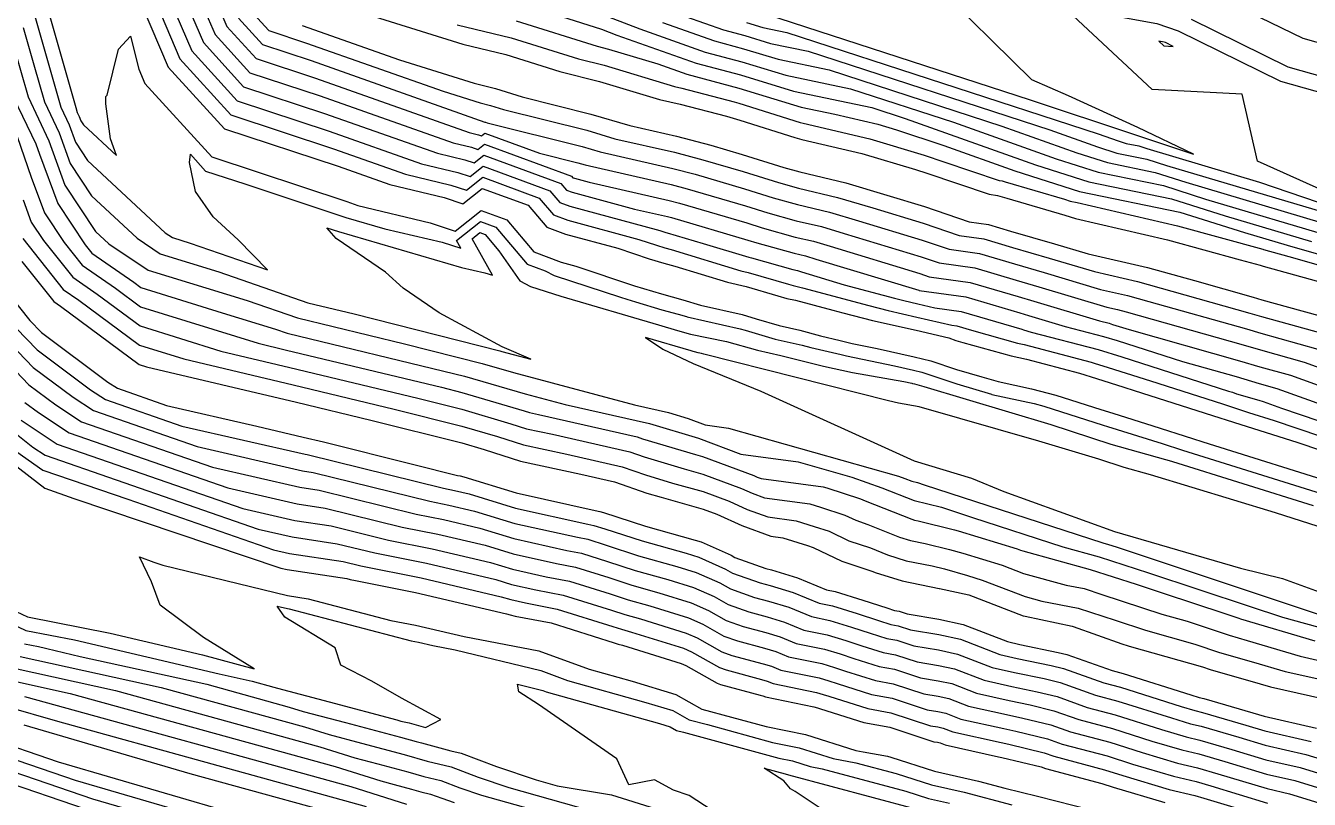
# Model space of a CAD drawing. Header units: millimetres. Extents: x 1157528 to 1158127, y 1280646 to 1281429.
# Drawn here: x 1157764.6 to 1157848.2, y 1281041.4 to 1281091.8 of the extents above; entities that cross this region are included whole.
import ezdxf

# ---------------------------------------------------------------- set-up
doc = ezdxf.new("R2010")
doc.units = ezdxf.units.MM
doc.layers.add('OCTUBRE', color=31, linetype='Continuous')

msp = doc.modelspace()

# ---------------------------------------------------------------- linework, layer by layer
at = {"layer": 'OCTUBRE', "flags": 128}
for points, elevation in [([(1157812.81, 1281092.557), (1157830.026, 1281086.957), (1157836.758, 1281084.719), (1157840.68, 1281083.41), (1157837.046, 1281085.145), (1157832.541, 1281087.207), (1157830.14, 1281088.249), (1157823.605, 1281094.709)], 370.5), ([(1157765.905, 1281093.455), (1157767.899, 1281086.452), (1157767.991, 1281086.129), (1157768.118, 1281085.861), (1157768.214, 1281085.593), (1157768.401, 1281085.312), (1157770.532, 1281083.326), (1157770.15, 1281084.412), (1157769.84, 1281086.681), (1157769.847, 1281087.176), (1157769.934, 1281087.244), (1157770.669, 1281090.249), (1157771.453, 1281091.096), (1157771.995, 1281088.955), (1157772.394, 1281088.019), (1157776.759, 1281083.229), (1157785.551, 1281080.328), (1157786.262, 1281080.077), (1157790.975, 1281078.941), (1157792.595, 1281078.406), (1157794.283, 1281079.745), (1157795.949, 1281079.133), (1157797.715, 1281077.052), (1157799.502, 1281076.374), (1157800.445, 1281076.12), (1157804.261, 1281074.839), (1157806.033, 1281074.309), (1157807.408, 1281073.928), (1157808.574, 1281073.574), (1157811.289, 1281072.959), (1157812.187, 1281072.696), (1157813.685, 1281072.248), (1157815.046, 1281071.941), (1157816.383, 1281071.586), (1157817.663, 1281071.284), (1157818.434, 1281071.089), (1157820.065, 1281070.753), (1157822.488, 1281070.211), (1157823.561, 1281069.96), (1157825.237, 1281069.395), (1157826.893, 1281068.898), (1157827.962, 1281068.6), (1157830.125, 1281068.124), (1157831.698, 1281067.713), (1157834.647, 1281066.775), (1157835.417, 1281066.533), (1157838.022, 1281065.715), (1157840.599, 1281064.892), (1157841.288, 1281064.665), (1157850.555, 1281061.773)], 380.5), ([(1157773.143, 1281093.213), (1157774.677, 1281089.612), (1157777.993, 1281085.973), (1157784.673, 1281083.769), (1157789.365, 1281082.112), (1157792.318, 1281081.4), (1157793.333, 1281081.065), (1157794.391, 1281081.904), (1157798.063, 1281080.555), (1157798.99, 1281079.463), (1157799.928, 1281079.107), (1157804.554, 1281077.861), (1157805.705, 1281077.475), (1157806.24, 1281077.315), (1157806.655, 1281077.2), (1157811.202, 1281075.82), (1157811.672, 1281075.713), (1157814.301, 1281074.943), (1157814.454, 1281074.897), (1157814.594, 1281074.866), (1157815.214, 1281074.701), (1157819.52, 1281073.547), (1157820.788, 1281073.222), (1157822.662, 1281072.803), (1157824.929, 1281072.273), (1157825.253, 1281072.229), (1157826.21, 1281071.945), (1157829.208, 1281071.107), (1157829.637, 1281071.013), (1157834.009, 1281069.868), (1157834.205, 1281069.806), (1157835.108, 1281069.522), (1157836.296, 1281069.149), (1157837.869, 1281068.646), (1157842.555, 1281067.149), (1157844.253, 1281066.589), (1157845.924, 1281066.067), (1157853.555, 1281063.473)], 379), ([(1157774.066, 1281093.365), (1157775.438, 1281090.143), (1157778.404, 1281086.888), (1157784.38, 1281084.916), (1157790.4, 1281082.79), (1157792.766, 1281082.22), (1157793.579, 1281081.951), (1157794.427, 1281082.624), (1157798.767, 1281081.03), (1157799.415, 1281080.267), (1157800.07, 1281080.018), (1157805.924, 1281078.441), (1157806.187, 1281078.353), (1157806.309, 1281078.316), (1157806.403, 1281078.29), (1157808.732, 1281077.584), (1157811.725, 1281076.704), (1157811.883, 1281076.655), (1157814.59, 1281075.896), (1157814.886, 1281075.827), (1157815.152, 1281075.746), (1157817.932, 1281074.903), (1157821.197, 1281074.027), (1157821.812, 1281073.87), (1157822.72, 1281073.667), (1157823.818, 1281073.41), (1157825.548, 1281073.173), (1157829.485, 1281072.002), (1157829.602, 1281071.968), (1157830.091, 1281071.822), (1157834.458, 1281070.692), (1157835.998, 1281070.209), (1157842.959, 1281067.98), (1157843.207, 1281067.901), (1157843.479, 1281067.811), (1157844.917, 1281067.383), (1157845.208, 1281067.302), (1157846.39, 1281066.874), (1157853.627, 1281064.42)], 378.5), ([(1157774.989, 1281093.516), (1157776.199, 1281090.674), (1157778.816, 1281087.802), (1157784.087, 1281086.063), (1157791.434, 1281083.469), (1157793.214, 1281083.04), (1157793.825, 1281082.838), (1157794.463, 1281083.343), (1157799.472, 1281081.504), (1157799.84, 1281081.07), (1157800.212, 1281080.929), (1157804.262, 1281079.838), (1157806.412, 1281079.349), (1157806.688, 1281079.277), (1157811.651, 1281077.819), (1157812.237, 1281077.635), (1157814.663, 1281076.955), (1157815.409, 1281076.781), (1157816.078, 1281076.579), (1157822.778, 1281074.544), (1157822.813, 1281074.533), (1157825.843, 1281074.117), (1157829.365, 1281073.07), (1157829.937, 1281072.901), (1157832.32, 1281072.191), (1157834.819, 1281071.544), (1157835.7, 1281071.268), (1157839.959, 1281069.905), (1157843.453, 1281068.921), (1157844.952, 1281068.474), (1157846.1, 1281068.157), (1157850.759, 1281066.468)], 378), ([(1157775.911, 1281093.668), (1157776.96, 1281091.205), (1157779.227, 1281088.717), (1157783.795, 1281087.21), (1157792.468, 1281084.147), (1157793.661, 1281083.86), (1157794.071, 1281083.724), (1157794.499, 1281084.063), (1157800.176, 1281081.978), (1157800.265, 1281081.874), (1157800.354, 1281081.84), (1157801.327, 1281081.578), (1157806.531, 1281080.394), (1157807.198, 1281080.22), (1157811.578, 1281078.933), (1157812.59, 1281078.616), (1157814.736, 1281078.014), (1157815.931, 1281077.735), (1157817.005, 1281077.411), (1157822.853, 1281075.635), (1157823.465, 1281075.428), (1157826.137, 1281075.061), (1157829.245, 1281074.137), (1157830.272, 1281073.835), (1157834.549, 1281072.56), (1157835.18, 1281072.397), (1157835.403, 1281072.327), (1157836.478, 1281071.983), (1157843.674, 1281069.957), (1157844.987, 1281069.566), (1157846.991, 1281069.011), (1157853.943, 1281066.491)], 377.5), ([(1157776.834, 1281093.819), (1157777.721, 1281091.736), (1157779.639, 1281089.632), (1157783.502, 1281088.357), (1157793.503, 1281084.826), (1157794.109, 1281084.679), (1157794.318, 1281084.611), (1157794.535, 1281084.783), (1157798.079, 1281083.481), (1157800.592, 1281082.852), (1157801.061, 1281082.711), (1157806.649, 1281081.44), (1157807.708, 1281081.162), (1157811.505, 1281080.047), (1157812.943, 1281079.596), (1157814.809, 1281079.073), (1157816.454, 1281078.69), (1157817.931, 1281078.243), (1157822.928, 1281076.726), (1157824.116, 1281076.323), (1157826.432, 1281076.005), (1157829.125, 1281075.204), (1157830.607, 1281074.769), (1157835.032, 1281073.45), (1157835.731, 1281073.288), (1157836.284, 1281073.136), (1157843.896, 1281070.992), (1157845.022, 1281070.657), (1157847.883, 1281069.865), (1157853.823, 1281067.712)], 377), ([(1157783.28, 1281093.654), (1157793.096, 1281090.57), (1157795.899, 1281089.897), (1157799.402, 1281088.794), (1157802.003, 1281088.142), (1157805.902, 1281086.972), (1157807.241, 1281086.667), (1157810.257, 1281085.876), (1157811.138, 1281085.618), (1157814.71, 1281084.498), (1157815.174, 1281084.368), (1157819.068, 1281083.461), (1157822.564, 1281082.403), (1157823.303, 1281082.178), (1157827.375, 1281080.797), (1157827.907, 1281080.725), (1157828.525, 1281080.541), (1157832.282, 1281079.437), (1157832.994, 1281079.225), (1157838.974, 1281077.842), (1157843.699, 1281076.538), (1157845.003, 1281076.171), (1157845.196, 1281076.114), (1157852.341, 1281074.136)], 374.5), ([(1157796.903, 1281093.202), (1157802.115, 1281091.561), (1157803.116, 1281091.173), (1157808.28, 1281089.341), (1157811.173, 1281088.572), (1157814.623, 1281087.516), (1157819.721, 1281086.452), (1157821.894, 1281085.745), (1157830.377, 1281082.72), (1157833.847, 1281081.609), (1157839.247, 1281080.504), (1157842.728, 1281079.395), (1157848.347, 1281077.721)], 373), ([(1157799.056, 1281093.731), (1157804.609, 1281091.577), (1157808.879, 1281090.062), (1157811.27, 1281089.426), (1157814.124, 1281088.553), (1157818.339, 1281087.673), (1157825.038, 1281085.494), (1157831.722, 1281083.111), (1157834.456, 1281082.235), (1157838.711, 1281081.364), (1157841.454, 1281080.491), (1157849.932, 1281077.964)], 372.5), ([(1157842.183, 1281093.711), (1157847.785, 1281090.963), (1157871.821, 1281084.188)], 369.5), ([(1157765.189, 1281092.562), (1157766.534, 1281087.841), (1157766.922, 1281086.47), (1157767.461, 1281085.33), (1157767.87, 1281084.194), (1157768.662, 1281083.002), (1157773.712, 1281078.296), (1157774.179, 1281077.985), (1157775.349, 1281077.625), (1157780.382, 1281075.877), (1157778.456, 1281077.827), (1157776.839, 1281079.327), (1157775.686, 1281080.989), (1157775.298, 1281082.875), (1157775.352, 1281083.406), (1157776.347, 1281082.314), (1157778.89, 1281081.475), (1157785.484, 1281079.287), (1157788.023, 1281078.547), (1157791.738, 1281077.68), (1157792.955, 1281077.289), (1157792.679, 1281077.782), (1157794.247, 1281079.025), (1157795.244, 1281078.659), (1157797.29, 1281076.249), (1157798.464, 1281075.803), (1157799.037, 1281075.509), (1157803.358, 1281074.103), (1157803.78, 1281073.961), (1157804.33, 1281073.796), (1157806.041, 1281073.282), (1157807.113, 1281072.989), (1157807.659, 1281072.837), (1157807.698, 1281072.825), (1157811.161, 1281072.041), (1157811.482, 1281071.946), (1157813.429, 1281071.365), (1157815.197, 1281070.966), (1157815.748, 1281070.82), (1157817.732, 1281070.352), (1157818.069, 1281070.267), (1157821.199, 1281069.622), (1157822.43, 1281069.347), (1157822.975, 1281069.219), (1157825.256, 1281068.451), (1157827.51, 1281067.774), (1157827.547, 1281067.764), (1157830.287, 1281067.161), (1157830.927, 1281066.994), (1157834.794, 1281065.765), (1157835.06, 1281065.682), (1157838.627, 1281064.562), (1157839.947, 1281064.14), (1157840.3, 1281064.023), (1157852.099, 1281060.342)], 381), ([(1157772.22, 1281093.062), (1157773.916, 1281089.081), (1157777.582, 1281085.058), (1157784.966, 1281082.622), (1157788.331, 1281081.433), (1157791.871, 1281080.581), (1157793.087, 1281080.179), (1157794.355, 1281081.184), (1157797.358, 1281080.081), (1157798.565, 1281078.66), (1157799.786, 1281078.196), (1157803.184, 1281077.28), (1157805.224, 1281076.596), (1157806.171, 1281076.313), (1157806.906, 1281076.109), (1157810.326, 1281075.071), (1157811.544, 1281074.795), (1157813.596, 1281074.194), (1157814.198, 1281074.014), (1157814.745, 1281073.891), (1157817.179, 1281073.244), (1157817.842, 1281073.066), (1157819.765, 1281072.575), (1157822.604, 1281071.939), (1157824.734, 1281071.442), (1157825.2, 1281071.285), (1157825.66, 1281071.147), (1157828.793, 1281070.271), (1157829.799, 1281070.05), (1157833.239, 1281069.15), (1157834.353, 1281068.796), (1157836.13, 1281068.237), (1157836.811, 1281068.023), (1157841.903, 1281066.396), (1157843.264, 1281065.947), (1157847.468, 1281064.636), (1157853.564, 1281062.563)], 379.5), ([(1157779.243, 1281092.799), (1157780.462, 1281091.461), (1157782.916, 1281090.651), (1157791.822, 1281087.507), (1157794.213, 1281086.755), (1157794.895, 1281086.591), (1157795.748, 1281086.323), (1157801.157, 1281084.968), (1157802.998, 1281084.415), (1157806.886, 1281083.531), (1157808.727, 1281083.048), (1157811.358, 1281082.275), (1157813.65, 1281081.557), (1157814.955, 1281081.191), (1157817.5, 1281080.598), (1157819.784, 1281079.907), (1157823.078, 1281078.907), (1157825.42, 1281078.113), (1157827.022, 1281077.893), (1157828.885, 1281077.339), (1157831.277, 1281076.636), (1157834.217, 1281075.76), (1157837.028, 1281075.11), (1157839.25, 1281074.497), (1157844.339, 1281073.064), (1157845.091, 1281072.84), (1157849.666, 1281071.573)], 376), ([(1157807.594, 1281092.384), (1157810.076, 1281091.504), (1157811.466, 1281091.134), (1157813.124, 1281090.626), (1157815.574, 1281090.115), (1157831.325, 1281084.992), (1157834.412, 1281083.891), (1157835.675, 1281083.487), (1157837.64, 1281083.085), (1157838.906, 1281082.681), (1157853.101, 1281078.451)], 371.5), ([(1157853.549, 1281079.058), (1157844.848, 1281082.952), (1157843.833, 1281087.316), (1157837.989, 1281087.633), (1157832.184, 1281093.037), (1157838.278, 1281091.918), (1157839.676, 1281091.437), (1157846.326, 1281088.176), (1157874.862, 1281080.132)], 371), ([(1157764.473, 1281091.67), (1157765.168, 1281089.23), (1157765.854, 1281086.811), (1157766.804, 1281084.8), (1157767.526, 1281082.794), (1157768.924, 1281080.692), (1157771.88, 1281077.937), (1157773.396, 1281076.925), (1157777.201, 1281075.753), (1157783.007, 1281073.736), (1157786.018, 1281073.009), (1157795.505, 1281070.596), (1157795.628, 1281070.561), (1157797.526, 1281070.054), (1157795.65, 1281070.857), (1157791.544, 1281073.08), (1157789.2, 1281074.675), (1157788.056, 1281075.734), (1157784.836, 1281077.927), (1157784.246, 1281078.618), (1157785, 1281078.368), (1157793.012, 1281076.035), (1157794.526, 1281075.681), (1157795.022, 1281075.522), (1157793.694, 1281077.895), (1157794.211, 1281078.305), (1157794.54, 1281078.184), (1157795.443, 1281077.12), (1157796.802, 1281075.155), (1157797.501, 1281074.796), (1157799.473, 1281074.155), (1157805.837, 1281072.287), (1157807.063, 1281071.918), (1157807.918, 1281071.685), (1157810.271, 1281071.207), (1157812.273, 1281070.655), (1157813.802, 1281070.307), (1157816.575, 1281069.605), (1157818.464, 1281069.182), (1157821.801, 1281068.601), (1157822.334, 1281068.491), (1157822.372, 1281068.483), (1157822.389, 1281068.479), (1157822.496, 1281068.443), (1157823.113, 1281068.274), (1157831.382, 1281065.795), (1157835.283, 1281064.519), (1157838.842, 1281063.53), (1157839.232, 1281063.408), (1157839.295, 1281063.388), (1157839.311, 1281063.382), (1157848.452, 1281060.53)], 381.5), ([(1157778.482, 1281092.267), (1157780.05, 1281090.546), (1157783.209, 1281089.504), (1157794.537, 1281085.504), (1157794.557, 1281085.499), (1157794.564, 1281085.497), (1157794.571, 1281085.503), (1157794.687, 1281085.46), (1157800.874, 1281083.91), (1157802.029, 1281083.563), (1157806.768, 1281082.485), (1157808.218, 1281082.105), (1157811.431, 1281081.161), (1157813.297, 1281080.577), (1157814.882, 1281080.132), (1157816.977, 1281079.644), (1157818.858, 1281079.075), (1157823.003, 1281077.816), (1157824.768, 1281077.218), (1157826.727, 1281076.949), (1157829.005, 1281076.272), (1157830.942, 1281075.702), (1157834.624, 1281074.605), (1157836.38, 1281074.199), (1157837.767, 1281073.816), (1157844.117, 1281072.028), (1157845.056, 1281071.748), (1157848.774, 1281070.719)], 376.5), ([(1157782.624, 1281091.798), (1157788.974, 1281089.556), (1157793.84, 1281088.027), (1157795.23, 1281087.693), (1157796.966, 1281087.146), (1157801.439, 1281086.026), (1157803.966, 1281085.268), (1157807.005, 1281084.576), (1157809.237, 1281083.991), (1157811.285, 1281083.389), (1157814.003, 1281082.537), (1157815.028, 1281082.25), (1157818.022, 1281081.553), (1157820.711, 1281080.739), (1157823.153, 1281079.997), (1157826.072, 1281079.008), (1157827.317, 1281078.837), (1157828.765, 1281078.406), (1157831.612, 1281077.569), (1157833.809, 1281076.915), (1157837.677, 1281076.021), (1157840.733, 1281075.177), (1157844.56, 1281074.1), (1157845.126, 1281073.931), (1157850.557, 1281072.428)], 375.5), ([(1157792.724, 1281091.842), (1157796.234, 1281090.998), (1157800.62, 1281089.618), (1157802.286, 1281089.201), (1157806.87, 1281087.824), (1157807.36, 1281087.713), (1157810.767, 1281086.819), (1157811.064, 1281086.732), (1157815.063, 1281085.479), (1157815.247, 1281085.427), (1157819.59, 1281084.415), (1157823.13, 1281083.344), (1157824.424, 1281082.914), (1157828.027, 1281081.692), (1157828.202, 1281081.668), (1157828.405, 1281081.608), (1157832.267, 1281080.473), (1157832.629, 1281080.357), (1157833.096, 1281080.262), (1157839.623, 1281078.753), (1157845.182, 1281077.219), (1157845.224, 1281077.207), (1157845.231, 1281077.205), (1157846.887, 1281076.746), (1157853.127, 1281074.967)], 374), ([(1157796.568, 1281092.1), (1157801.838, 1281090.441), (1157802.568, 1281090.259), (1157805.794, 1281089.29), (1157807.682, 1281088.621), (1157811.075, 1281087.718), (1157815.123, 1281086.479), (1157817.322, 1281086.02), (1157820.113, 1281085.37), (1157821.324, 1281085.003), (1157824.404, 1281083.98), (1157829.032, 1281082.33), (1157833.238, 1281080.983), (1157839.783, 1281079.643), (1157844.001, 1281078.3), (1157846.763, 1281077.477), (1157853.201, 1281075.642)], 373.5), ([(1157806.101, 1281091.98), (1157809.477, 1281090.783), (1157811.368, 1281090.28), (1157813.624, 1281089.59), (1157816.957, 1281088.894), (1157828.182, 1281085.243), (1157833.067, 1281083.501), (1157835.065, 1281082.861), (1157838.176, 1281082.224), (1157840.18, 1281081.586), (1157851.516, 1281078.207)], 372), ([(1157811.563, 1281091.988), (1157812.625, 1281091.663), (1157814.192, 1281091.336), (1157834.469, 1281084.741), (1157835.757, 1281084.282), (1157836.284, 1281084.113), (1157837.104, 1281083.945), (1157837.632, 1281083.777), (1157844.978, 1281081.587), (1157853.488, 1281078.68)], 371), ([(1157840.512, 1281092.195), (1157846.813, 1281089.105), (1157873.848, 1281081.484)], 370.5), ([(1157763.803, 1281090.619), (1157764.785, 1281087.152), (1157766.147, 1281084.27), (1157767.182, 1281081.395), (1157769.185, 1281078.382), (1157770.048, 1281077.578), (1157772.613, 1281075.864), (1157779.053, 1281073.881), (1157782.333, 1281072.742), (1157789.296, 1281071.059), (1157794.349, 1281069.774), (1157796.395, 1281069.182), (1157804.264, 1281067.081), (1157806.485, 1281066.578), (1157807.769, 1281066.192), (1157808.883, 1281065.774), (1157810.396, 1281065.568), (1157821.471, 1281062.435), (1157821.884, 1281062.289), (1157822.332, 1281062.112), (1157822.709, 1281062.019), (1157823.137, 1281061.878), (1157834.767, 1281058.094), (1157835.135, 1281057.992), (1157835.633, 1281057.832), (1157849.103, 1281053.338)], 382), ([(1157763.846, 1281087.105), (1157765.297, 1281084.085), (1157765.532, 1281083.41), (1157766.712, 1281080.191), (1157768.497, 1281077.512), (1157768.929, 1281076.966), (1157771.67, 1281075.065), (1157772.126, 1281074.728), (1157777.42, 1281073.082), (1157780.906, 1281072.009), (1157781.659, 1281071.747), (1157792.573, 1281069.11), (1157793.194, 1281068.952), (1157797.163, 1281067.803), (1157799.757, 1281067.11), (1157805.254, 1281065.864), (1157808.433, 1281064.909), (1157811.19, 1281063.874), (1157814.934, 1281063.364), (1157818.433, 1281062.374), (1157820.375, 1281061.683), (1157822.484, 1281060.851), (1157824.257, 1281060.416), (1157826.271, 1281059.75), (1157832.166, 1281057.832), (1157834.534, 1281057.18), (1157837.736, 1281056.15), (1157844.298, 1281053.961), (1157846.474, 1281053.246), (1157849.469, 1281052.436)], 382.5), ([(1157764.078, 1281084.559), (1157764.996, 1281081.921), (1157765.85, 1281079.59), (1157767.143, 1281077.651), (1157768.31, 1281076.178), (1157770.474, 1281074.677), (1157772.099, 1281073.476), (1157779.76, 1281071.094), (1157781.611, 1281070.655), (1157791.709, 1281068.225), (1157793.034, 1281067.893), (1157797.098, 1281066.697), (1157797.441, 1281066.587), (1157798.01, 1281066.463), (1157804.453, 1281064.996), (1157804.797, 1281064.878), (1157808.243, 1281063.842), (1157808.704, 1281063.713), (1157812.046, 1281062.47), (1157812.267, 1281062.37), (1157812.521, 1281062.277), (1157816.558, 1281061.751), (1157816.804, 1281061.672), (1157818.991, 1281060.962), (1157819.138, 1281060.891), (1157819.299, 1281060.837), (1157822.326, 1281059.626), (1157822.499, 1281059.571), (1157822.737, 1281059.524), (1157825.117, 1281058.935), (1157825.348, 1281058.869), (1157829.19, 1281057.694), (1157829.404, 1281057.623), (1157829.565, 1281057.57), (1157833.932, 1281056.367), (1157836.929, 1281055.403), (1157839.68, 1281054.5), (1157839.758, 1281054.478), (1157843.62, 1281053.185), (1157843.741, 1281053.15), (1157848.566, 1281051.714)], 383), ([(1157764.46, 1281080.433), (1157764.989, 1281078.99), (1157765.789, 1281077.789), (1157767.69, 1281075.389), (1157769.278, 1281074.288), (1157772.073, 1281072.223), (1157777.341, 1281070.585), (1157781.829, 1281069.521), (1157790.171, 1281067.514), (1157793.035, 1281066.796), (1157796.229, 1281065.856), (1157797.245, 1281065.529), (1157798.936, 1281065.163), (1157803.959, 1281064.019), (1157804.892, 1281063.699), (1157807.498, 1281062.915), (1157808.719, 1281062.572), (1157811.24, 1281061.635), (1157811.934, 1281061.32), (1157812.733, 1281061.028), (1157815.682, 1281060.644), (1157816.384, 1281060.419), (1157817.965, 1281059.906), (1157818.682, 1281059.562), (1157819.466, 1281059.299), (1157821.532, 1281058.472), (1157822.235, 1281058.252), (1157823.197, 1281058.059), (1157824.785, 1281057.666), (1157825.646, 1281057.42), (1157828.221, 1281056.632), (1157829.598, 1281056.102), (1157832.385, 1281055.342), (1157833.545, 1281055.12), (1157834.709, 1281054.739), (1157838.612, 1281053.457), (1157840.255, 1281052.99), (1157842.995, 1281052.073), (1157844.164, 1281051.736), (1157847.605, 1281050.712), (1157849.028, 1281050.395)], 383.5), ([(1157764.435, 1281077.928), (1157767.071, 1281074.6), (1157768.082, 1281073.899), (1157772.047, 1281070.971), (1157774.922, 1281070.076), (1157782.048, 1281068.387), (1157788.633, 1281066.802), (1157793.037, 1281065.698), (1157795.36, 1281065.014), (1157797.05, 1281064.472), (1157799.862, 1281063.862), (1157803.464, 1281063.042), (1157804.986, 1281062.519), (1157806.753, 1281061.988), (1157808.735, 1281061.431), (1157810.434, 1281060.799), (1157811.601, 1281060.271), (1157812.945, 1281059.779), (1157814.806, 1281059.537), (1157815.964, 1281059.166), (1157816.938, 1281058.85), (1157818.225, 1281058.234), (1157819.632, 1281057.761), (1157820.738, 1281057.318), (1157821.97, 1281056.933), (1157823.657, 1281056.594), (1157824.453, 1281056.397), (1157825.944, 1281055.97), (1157826.914, 1281055.674), (1157829.706, 1281054.598), (1157830.784, 1281054.304), (1157833.169, 1281053.849), (1157835.564, 1281053.064), (1157837.544, 1281052.413), (1157840.752, 1281051.502), (1157842.37, 1281050.96), (1157844.587, 1281050.322), (1157846.644, 1281049.709), (1157849.087, 1281049.165)], 384), ([(1157764.387, 1281076.418), (1157766.452, 1281073.812), (1157766.887, 1281073.51), (1157772.02, 1281069.718), (1157772.504, 1281069.568), (1157782.266, 1281067.253), (1157787.095, 1281066.091), (1157793.039, 1281064.6), (1157794.49, 1281064.173), (1157796.855, 1281063.414), (1157800.788, 1281062.562), (1157802.97, 1281062.065), (1157805.081, 1281061.34), (1157806.009, 1281061.06), (1157808.751, 1281060.29), (1157809.627, 1281059.964), (1157811.268, 1281059.221), (1157813.157, 1281058.531), (1157813.929, 1281058.43), (1157815.544, 1281057.913), (1157815.912, 1281057.794), (1157817.769, 1281056.905), (1157819.799, 1281056.223), (1157819.945, 1281056.164), (1157821.705, 1281055.614), (1157824.117, 1281055.129), (1157824.12, 1281055.128), (1157824.139, 1281055.123), (1157826.05, 1281054.713), (1157829.587, 1281053.34), (1157829.711, 1281053.313), (1157832.775, 1281052.669), (1157832.83, 1281052.655), (1157836.012, 1281051.522), (1157836.418, 1281051.389), (1157836.476, 1281051.37), (1157841.249, 1281050.014), (1157841.745, 1281049.848), (1157845.01, 1281048.907), (1157845.683, 1281048.707), (1157849.147, 1281047.935)], 384.5), ([(1157762.69, 1281075.335), (1157764.894, 1281072.585), (1157765.65, 1281071.797), (1157769.983, 1281068.569), (1157770.605, 1281068.159), (1157773.804, 1281067.049), (1157779.672, 1281065.703), (1157782.702, 1281064.985), (1157784.019, 1281064.668), (1157789.907, 1281063.192), (1157792.742, 1281062.49), (1157792.92, 1281062.455), (1157793.158, 1281062.399), (1157796.57, 1281061.346), (1157801.897, 1281060.167), (1157802.025, 1281060.143), (1157802.251, 1281060.072), (1157804.985, 1281059.177), (1157808.216, 1281058.274), (1157808.615, 1281058.15), (1157810.562, 1281057.285), (1157810.806, 1281057.148), (1157812.831, 1281056.425), (1157813.189, 1281056.33), (1157814.894, 1281055.815), (1157816.784, 1281055.032), (1157817.341, 1281054.919), (1157819.142, 1281054.367), (1157820.694, 1281053.853), (1157821.203, 1281053.691), (1157821.508, 1281053.638), (1157822.028, 1281053.467), (1157824.096, 1281053.122), (1157825.675, 1281052.783), (1157828.569, 1281051.66), (1157829.362, 1281051.483), (1157831.859, 1281050.958), (1157832.413, 1281050.824), (1157835.376, 1281049.769), (1157836.098, 1281049.577), (1157840.487, 1281048.187), (1157841.034, 1281048.024), (1157841.34, 1281047.952), (1157844.528, 1281047.02), (1157845.272, 1281046.794), (1157848.676, 1281046.018)], 385.5), ([(1157763.142, 1281071.569), (1157765.112, 1281069.518), (1157767.723, 1281067.573), (1157769.037, 1281066.705), (1157775.794, 1281064.361), (1157782.655, 1281062.788), (1157783.351, 1281062.683), (1157790.948, 1281060.805), (1157792.192, 1281060.557), (1157793.856, 1281060.167), (1157796.469, 1281059.36), (1157800.55, 1281058.457), (1157801.229, 1281058.326), (1157802.428, 1281057.949), (1157804.539, 1281057.259), (1157807.033, 1281056.561), (1157808.288, 1281056.172), (1157809.823, 1281055.49), (1157810.52, 1281055.097), (1157812.092, 1281054.536), (1157813.006, 1281054.292), (1157814.325, 1281053.894), (1157815.788, 1281053.288), (1157816.993, 1281053.044), (1157818.403, 1281052.612), (1157819.619, 1281052.21), (1157820.704, 1281051.864), (1157821.354, 1281051.751), (1157822.464, 1281051.385), (1157824.072, 1281051.117), (1157825.301, 1281050.853), (1157827.552, 1281049.98), (1157829.013, 1281049.653), (1157830.943, 1281049.248), (1157831.996, 1281048.992), (1157834.291, 1281048.175), (1157835.747, 1281047.788), (1157839.227, 1281046.686), (1157840.475, 1281046.313), (1157841.175, 1281046.15), (1157843.62, 1281045.435), (1157845.347, 1281044.911), (1157847.976, 1281044.311), (1157850.199, 1281043.629)], 386.5), ([(1157764.018, 1281072.077), (1157765.381, 1281070.658), (1157768.853, 1281068.071), (1157769.821, 1281067.432), (1157774.799, 1281065.705), (1157782.824, 1281063.865), (1157782.963, 1281063.844), (1157791.845, 1281061.647), (1157792.556, 1281061.506), (1157793.507, 1281061.283), (1157796.519, 1281060.353), (1157801.224, 1281059.312), (1157801.627, 1281059.234), (1157802.339, 1281059.01), (1157804.762, 1281058.218), (1157807.625, 1281057.418), (1157808.452, 1281057.161), (1157810.192, 1281056.387), (1157810.663, 1281056.122), (1157812.462, 1281055.481), (1157813.097, 1281055.311), (1157814.609, 1281054.854), (1157816.286, 1281054.16), (1157817.167, 1281053.982), (1157818.772, 1281053.49), (1157820.157, 1281053.031), (1157820.953, 1281052.778), (1157821.431, 1281052.695), (1157822.246, 1281052.426), (1157824.084, 1281052.119), (1157825.488, 1281051.818), (1157828.06, 1281050.82), (1157829.188, 1281050.568), (1157831.401, 1281050.103), (1157832.205, 1281049.908), (1157834.834, 1281048.972), (1157835.923, 1281048.683), (1157839.857, 1281047.436), (1157840.755, 1281047.168), (1157841.257, 1281047.051), (1157844.074, 1281046.228), (1157845.309, 1281045.852), (1157848.326, 1281045.165)], 386), ([(1157852.656, 1281057.921), (1157846.006, 1281060.043), (1157837.862, 1281062.535), (1157836.155, 1281063.009), (1157834.511, 1281063.547), (1157830.6, 1281064.719), (1157822.798, 1281066.963), (1157821.463, 1281067.196), (1157820.816, 1281067.341), (1157808.797, 1281070.385), (1157808.636, 1281070.422), (1157808.425, 1281070.48), (1157808.176, 1281070.53), (1157808.086, 1281070.555), (1157807.957, 1281070.594), (1157804.979, 1281071.468), (1157806.118, 1281070.719), (1157808.086, 1281069.769), (1157812.49, 1281067.979), (1157822.488, 1281063.442), (1157826.213, 1281062.305), (1157828.313, 1281061.441), (1157835.532, 1281058.833), (1157843.734, 1281056.451), (1157846.458, 1281055.774), (1157851, 1281054.117)], 382), ([(1157762.267, 1281071.062), (1157764.843, 1281068.379), (1157766.592, 1281067.075), (1157768.253, 1281065.979), (1157776.789, 1281063.017), (1157782.486, 1281061.711), (1157783.739, 1281061.522), (1157790.051, 1281059.962), (1157791.828, 1281059.608), (1157794.204, 1281059.05), (1157796.418, 1281058.367), (1157799.876, 1281057.602), (1157800.831, 1281057.418), (1157802.516, 1281056.888), (1157804.316, 1281056.299), (1157806.442, 1281055.705), (1157808.124, 1281055.182), (1157809.453, 1281054.592), (1157810.377, 1281054.072), (1157811.723, 1281053.591), (1157812.914, 1281053.274), (1157814.041, 1281052.933), (1157815.29, 1281052.416), (1157816.819, 1281052.107), (1157818.034, 1281051.734), (1157819.081, 1281051.388), (1157820.454, 1281050.95), (1157821.277, 1281050.807), (1157822.682, 1281050.344), (1157824.06, 1281050.114), (1157825.114, 1281049.888), (1157827.043, 1281049.14), (1157828.839, 1281048.738), (1157830.484, 1281048.393), (1157831.788, 1281048.076), (1157833.749, 1281047.378), (1157835.572, 1281046.894), (1157838.597, 1281045.936), (1157840.196, 1281045.458), (1157841.092, 1281045.249), (1157843.166, 1281044.643), (1157845.384, 1281043.969), (1157847.626, 1281043.458), (1157850.496, 1281042.577)], 387), ([(1157764.574, 1281067.239), (1157765.462, 1281066.577), (1157767.469, 1281065.252), (1157777.784, 1281061.673), (1157782.316, 1281060.634), (1157784.127, 1281060.362), (1157789.154, 1281059.119), (1157791.464, 1281058.66), (1157794.553, 1281057.934), (1157796.368, 1281057.374), (1157799.202, 1281056.746), (1157800.433, 1281056.51), (1157802.604, 1281055.827), (1157804.093, 1281055.34), (1157805.851, 1281054.848), (1157807.961, 1281054.193), (1157809.083, 1281053.694), (1157810.234, 1281053.046), (1157811.354, 1281052.647), (1157812.823, 1281052.255), (1157813.757, 1281051.973), (1157814.792, 1281051.544), (1157816.645, 1281051.169), (1157817.664, 1281050.857), (1157818.543, 1281050.566), (1157820.205, 1281050.037), (1157821.2, 1281049.863), (1157822.9, 1281049.303), (1157824.049, 1281049.112), (1157824.926, 1281048.923), (1157826.534, 1281048.3), (1157828.665, 1281047.824), (1157830.026, 1281047.537), (1157831.58, 1281047.16), (1157833.207, 1281046.581), (1157835.396, 1281046), (1157837.967, 1281045.185), (1157839.917, 1281044.603), (1157841.009, 1281044.348), (1157842.712, 1281043.851), (1157845.421, 1281043.027), (1157847.276, 1281042.604), (1157850.792, 1281041.525)], 387.5), ([(1157763.038, 1281065.976), (1157765.093, 1281064.332), (1157765.901, 1281063.799), (1157779.774, 1281058.985), (1157781.978, 1281058.48), (1157784.903, 1281058.04), (1157787.36, 1281057.433), (1157790.735, 1281056.762), (1157795.25, 1281055.701), (1157796.267, 1281055.387), (1157797.855, 1281055.036), (1157799.637, 1281054.693), (1157802.781, 1281053.704), (1157803.646, 1281053.421), (1157804.668, 1281053.135), (1157807.633, 1281052.215), (1157808.344, 1281051.899), (1157809.948, 1281050.996), (1157810.616, 1281050.758), (1157812.64, 1281050.217), (1157813.188, 1281050.052), (1157813.796, 1281049.8), (1157816.297, 1281049.294), (1157816.926, 1281049.101), (1157817.468, 1281048.922), (1157819.706, 1281048.209), (1157821.047, 1281047.976), (1157823.336, 1281047.222), (1157824.025, 1281047.107), (1157824.552, 1281046.994), (1157825.516, 1281046.619), (1157828.316, 1281045.994), (1157829.11, 1281045.827), (1157831.163, 1281045.328), (1157832.122, 1281044.987), (1157835.046, 1281044.211), (1157836.707, 1281043.684), (1157839.358, 1281042.892), (1157840.844, 1281042.546), (1157841.804, 1281042.266), (1157845.495, 1281041.143)], 388.5), ([(1157764.332, 1281066.079), (1157766.685, 1281064.525), (1157778.779, 1281060.329), (1157782.147, 1281059.557), (1157784.515, 1281059.201), (1157788.257, 1281058.276), (1157791.099, 1281057.711), (1157794.901, 1281056.818), (1157796.317, 1281056.381), (1157798.529, 1281055.891), (1157800.035, 1281055.601), (1157802.692, 1281054.765), (1157803.869, 1281054.38), (1157805.26, 1281053.992), (1157807.797, 1281053.204), (1157808.714, 1281052.797), (1157810.091, 1281052.021), (1157810.985, 1281051.702), (1157812.731, 1281051.236), (1157813.472, 1281051.012), (1157814.294, 1281050.672), (1157816.471, 1281050.232), (1157817.295, 1281049.979), (1157818.005, 1281049.744), (1157819.955, 1281049.123), (1157821.124, 1281048.92), (1157823.118, 1281048.263), (1157824.037, 1281048.109), (1157824.739, 1281047.959), (1157826.025, 1281047.459), (1157828.491, 1281046.909), (1157829.568, 1281046.682), (1157831.372, 1281046.244), (1157832.665, 1281045.784), (1157835.221, 1281045.105), (1157837.337, 1281044.435), (1157839.637, 1281043.747), (1157840.926, 1281043.447), (1157842.258, 1281043.058), (1157845.458, 1281042.085), (1157846.926, 1281041.75), (1157851.088, 1281040.473)], 388), ([(1157762.12, 1281064.534), (1157765.879, 1281061.664), (1157767.773, 1281060.984), (1157781.25, 1281056.45), (1157781.659, 1281056.35), (1157785.535, 1281055.763), (1157785.761, 1281055.704), (1157786.113, 1281055.638), (1157790.007, 1281054.864), (1157795.947, 1281053.469), (1157796.166, 1281053.401), (1157796.507, 1281053.326), (1157798.84, 1281052.877), (1157802.957, 1281051.582), (1157803.2, 1281051.502), (1157803.486, 1281051.422), (1157807.306, 1281050.236), (1157807.604, 1281050.104), (1157809.662, 1281048.945), (1157809.877, 1281048.868), (1157812.456, 1281048.18), (1157812.619, 1281048.131), (1157812.8, 1281048.056), (1157815.95, 1281047.419), (1157816.187, 1281047.346), (1157816.392, 1281047.278), (1157819.207, 1281046.382), (1157820.893, 1281046.088), (1157823.772, 1281045.14), (1157824.002, 1281045.102), (1157824.177, 1281045.064), (1157824.499, 1281044.939), (1157827.968, 1281044.164), (1157828.194, 1281044.117), (1157830.747, 1281043.497), (1157831.038, 1281043.393), (1157834.695, 1281042.422), (1157835.447, 1281042.184), (1157838.8, 1281041.182)], 389.5), ([(1157764.056, 1281064.032), (1157765.746, 1281062.825), (1157771.285, 1281060.932), (1157780.769, 1281057.641), (1157781.809, 1281057.403), (1157785.291, 1281056.88), (1157786.463, 1281056.59), (1157790.371, 1281055.813), (1157795.598, 1281054.585), (1157796.216, 1281054.394), (1157797.181, 1281054.181), (1157799.238, 1281053.785), (1157802.869, 1281052.643), (1157803.423, 1281052.462), (1157804.077, 1281052.279), (1157807.47, 1281051.226), (1157807.974, 1281051.001), (1157809.805, 1281049.97), (1157810.247, 1281049.813), (1157812.548, 1281049.199), (1157812.904, 1281049.091), (1157813.298, 1281048.928), (1157816.123, 1281048.357), (1157816.556, 1281048.224), (1157816.93, 1281048.1), (1157819.456, 1281047.296), (1157820.97, 1281047.032), (1157823.554, 1281046.181), (1157824.013, 1281046.104), (1157824.365, 1281046.029), (1157825.008, 1281045.779), (1157828.142, 1281045.079), (1157828.652, 1281044.972), (1157830.955, 1281044.413), (1157831.58, 1281044.19), (1157834.87, 1281043.316), (1157836.077, 1281042.934), (1157839.079, 1281042.037), (1157840.761, 1281041.645), (1157841.349, 1281041.473), (1157845.532, 1281040.202)], 389), ([(1157764.008, 1281053.616), (1157764.741, 1281053.271), (1157770.139, 1281052.204), (1157776.138, 1281050.796), (1157779.503, 1281049.897), (1157776.197, 1281051.932), (1157773.395, 1281054.034), (1157772.813, 1281055.564), (1157772.036, 1281057.178), (1157772.983, 1281056.837), (1157773.551, 1281056.646), (1157781.673, 1281054.655), (1157783.032, 1281054.449), (1157788.4, 1281053.043), (1157790.008, 1281052.742), (1157793.183, 1281051.994), (1157798.044, 1281051.06), (1157801.317, 1281049.861), (1157804.113, 1281049.075), (1157806.964, 1281048.223), (1157808.656, 1281047.251), (1157810.581, 1281046.747), (1157812.852, 1281046.13), (1157815.409, 1281045.605), (1157818.683, 1281044.563), (1157819.152, 1281044.477), (1157820.74, 1281044.201), (1157820.953, 1281044.131), (1157823.796, 1281043.212), (1157826.681, 1281042.571), (1157828.38, 1281042.121), (1157830.514, 1281041.603), (1157834.098, 1281040.682)], 390.5), ([(1157763.152, 1281053.094), (1157764.644, 1281052.392), (1157767.799, 1281051.768), (1157777.237, 1281049.553), (1157779.38, 1281049.082), (1157780.777, 1281048.696), (1157781.017, 1281048.621), (1157784.393, 1281047.743), (1157788.794, 1281046.562), (1157789.052, 1281046.489), (1157789.589, 1281046.374), (1157790.655, 1281046.07), (1157791.657, 1281046.581), (1157789.091, 1281047.981), (1157787.177, 1281049.095), (1157785.14, 1281050.134), (1157784.791, 1281051.264), (1157781.507, 1281053.243), (1157780.997, 1281053.974), (1157781.679, 1281053.807), (1157781.78, 1281053.792), (1157789.719, 1281051.713), (1157790.2, 1281051.623), (1157791.148, 1281051.399), (1157792.6, 1281051.12), (1157798.168, 1281049.77), (1157799.919, 1281049.128), (1157805.003, 1281047.7), (1157806.775, 1281047.17), (1157807.827, 1281046.566), (1157809.023, 1281046.253), (1157813.263, 1281045.1), (1157814.989, 1281044.746), (1157817.2, 1281044.042), (1157818.692, 1281043.771), (1157821.313, 1281043.064), (1157823.602, 1281042.324), (1157825.728, 1281041.852), (1157828.838, 1281041.028)], 391), ([(1157764.547, 1281051.513), (1157765.458, 1281051.333), (1157768.184, 1281050.693), (1157776.414, 1281048.881), (1157781.781, 1281047.401), (1157782.7, 1281047.112), (1157785.45, 1281046.398), (1157789.032, 1281045.436), (1157790.055, 1281045.145), (1157790.398, 1281045.071), (1157792.304, 1281044.557), (1157792.991, 1281044.389), (1157795.278, 1281043.526), (1157797.86, 1281042.649), (1157799.234, 1281042.264), (1157802.764, 1281041.691), (1157805.614, 1281040.8)], 391.5), ([(1157764.278, 1281050.7), (1157773.449, 1281048.681), (1157782.784, 1281046.106), (1157784.384, 1281045.604), (1157786.506, 1281045.052), (1157789.271, 1281044.31), (1157790.768, 1281043.883), (1157792.326, 1281043.502), (1157794.092, 1281042.836), (1157796.084, 1281042.159), (1157801.478, 1281040.648)], 392), ([(1157763.89, 1281049.932), (1157770.483, 1281048.481), (1157783.787, 1281044.811), (1157786.068, 1281044.095), (1157787.562, 1281043.707), (1157789.51, 1281043.184), (1157790.564, 1281042.883), (1157791.662, 1281042.615), (1157792.905, 1281042.146), (1157794.308, 1281041.669), (1157802.442, 1281039.389)], 392.5), ([(1157763.502, 1281049.165), (1157767.517, 1281048.281), (1157784.791, 1281043.516), (1157787.751, 1281042.587), (1157788.618, 1281042.361), (1157789.748, 1281042.058), (1157790.36, 1281041.884), (1157790.997, 1281041.728), (1157791.718, 1281041.456), (1157792.532, 1281041.179)], 393), ([(1157809.823, 1281040.325), (1157807.827, 1281041.637), (1157806.807, 1281041.987), (1157805.571, 1281042.667), (1157803.905, 1281042.34), (1157803.111, 1281044.03), (1157798.026, 1281047.555), (1157796.733, 1281048.399), (1157796.647, 1281048.879), (1157798.292, 1281048.48), (1157798.521, 1281048.396), (1157805.893, 1281046.324), (1157806.586, 1281046.117), (1157806.997, 1281045.881), (1157807.464, 1281045.758), (1157813.673, 1281044.071), (1157814.569, 1281043.887), (1157815.718, 1281043.521), (1157816.492, 1281043.381), (1157821.938, 1281041.912), (1157823.409, 1281041.437), (1157824.774, 1281041.133)], 391.5), ([(1157764.552, 1281048.081), (1157785.794, 1281042.221), (1157789.435, 1281041.078)], 393.5), ([(1157763.391, 1281047.438), (1157766.704, 1281046.469), (1157786.797, 1281040.926)], 394), ([(1157764.507, 1281046.235), (1157775.319, 1281043.074), (1157787.801, 1281039.631)], 394.5), ([(1157761.808, 1281044.701), (1157767.857, 1281042.628), (1157787.814, 1281036.793)], 396), ([(1157762.053, 1281045.437), (1157766.74, 1281043.831), (1157789.014, 1281037.318)], 395.5), ([(1157761.563, 1281043.965), (1157768.973, 1281041.426), (1157786.615, 1281036.268)], 396.5), ([(1157761.318, 1281043.229), (1157770.09, 1281040.224)], 397), ([(1157821.107, 1281037.633), (1157814.733, 1281041.901), (1157814.42, 1281042.072), (1157814.001, 1281042.584), (1157812.718, 1281043.412), (1157814.083, 1281043.041), (1157814.15, 1281043.028), (1157814.235, 1281043.001), (1157814.292, 1281042.99), (1157822.562, 1281040.76)], 392)]:
    msp.add_lwpolyline(points, dxfattribs=dict(at, elevation=elevation))
at = {"layer": 'OCTUBRE', "elevation": 371.5, "flags": 128}
msp.add_lwpolyline([(1157838.761, 1281090.707), (1157838.416, 1281090.77), (1157838.745, 1281090.464), (1157839.346, 1281090.431), (1157838.84, 1281090.679), (1157838.761, 1281090.707)], close=True, dxfattribs=at)

doc.saveas('drawing.dxf')
